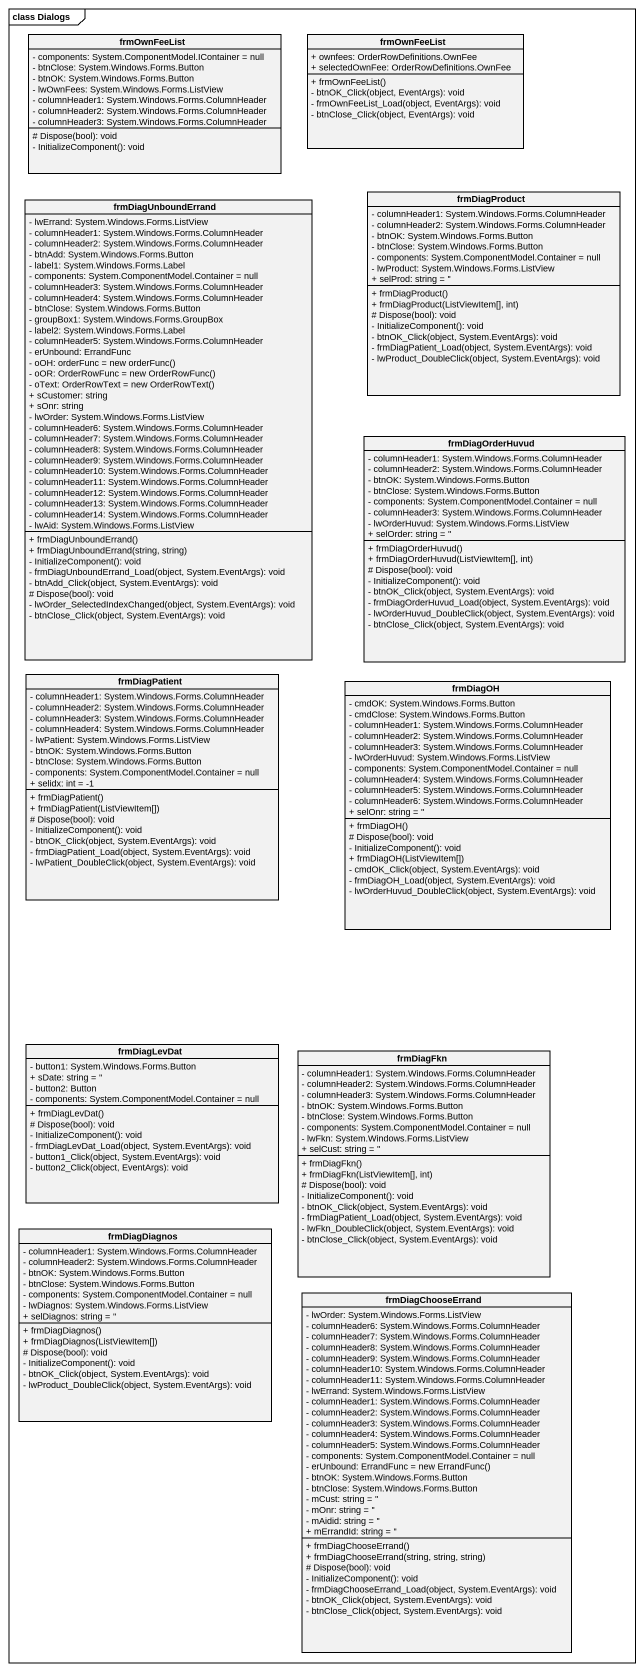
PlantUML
@startuml
mainframe class Dialogs
hide circle
hide empty members
skinparam classAttributeIconSize 0
class frmOwnFeeList {
  - components: System.ComponentModel.IContainer = null
  - btnClose: System.Windows.Forms.Button
  - btnOK: System.Windows.Forms.Button
  - lwOwnFees: System.Windows.Forms.ListView
  - columnHeader1: System.Windows.Forms.ColumnHeader
  - columnHeader2: System.Windows.Forms.ColumnHeader
  - columnHeader3: System.Windows.Forms.ColumnHeader
  # Dispose(bool): void
  - InitializeComponent(): void
}
class "frmOwnFeeList" as frmOwnFeeList_2 {
  + ownfees: OrderRowDefinitions.OwnFee
  + selectedOwnFee: OrderRowDefinitions.OwnFee
  + frmOwnFeeList()
  - btnOK_Click(object, EventArgs): void
  - frmOwnFeeList_Load(object, EventArgs): void
  - btnClose_Click(object, EventArgs): void
}
class frmDiagUnboundErrand {
  - lwErrand: System.Windows.Forms.ListView
  - columnHeader1: System.Windows.Forms.ColumnHeader
  - columnHeader2: System.Windows.Forms.ColumnHeader
  - btnAdd: System.Windows.Forms.Button
  - label1: System.Windows.Forms.Label
  - components: System.ComponentModel.Container = null
  - columnHeader3: System.Windows.Forms.ColumnHeader
  - columnHeader4: System.Windows.Forms.ColumnHeader
  - btnClose: System.Windows.Forms.Button
  - groupBox1: System.Windows.Forms.GroupBox
  - label2: System.Windows.Forms.Label
  - columnHeader5: System.Windows.Forms.ColumnHeader
  - erUnbound: ErrandFunc
  {field} - oOH: orderFunc = new orderFunc()
  {field} - oOR: OrderRowFunc = new OrderRowFunc()
  {field} - oText: OrderRowText = new OrderRowText()
  + sCustomer: string
  + sOnr: string
  - lwOrder: System.Windows.Forms.ListView
  - columnHeader6: System.Windows.Forms.ColumnHeader
  - columnHeader7: System.Windows.Forms.ColumnHeader
  - columnHeader8: System.Windows.Forms.ColumnHeader
  - columnHeader9: System.Windows.Forms.ColumnHeader
  - columnHeader10: System.Windows.Forms.ColumnHeader
  - columnHeader11: System.Windows.Forms.ColumnHeader
  - columnHeader12: System.Windows.Forms.ColumnHeader
  - columnHeader13: System.Windows.Forms.ColumnHeader
  - columnHeader14: System.Windows.Forms.ColumnHeader
  - lwAid: System.Windows.Forms.ListView
  + frmDiagUnboundErrand()
  + frmDiagUnboundErrand(string, string)
  - InitializeComponent(): void
  - frmDiagUnboundErrand_Load(object, System.EventArgs): void
  - btnAdd_Click(object, System.EventArgs): void
  # Dispose(bool): void
  - lwOrder_SelectedIndexChanged(object, System.EventArgs): void
  - btnClose_Click(object, System.EventArgs): void
}
class frmDiagProduct {
  - columnHeader1: System.Windows.Forms.ColumnHeader
  - columnHeader2: System.Windows.Forms.ColumnHeader
  - btnOK: System.Windows.Forms.Button
  - btnClose: System.Windows.Forms.Button
  - components: System.ComponentModel.Container = null
  - lwProduct: System.Windows.Forms.ListView
  + selProd: string = ''
  + frmDiagProduct()
  + frmDiagProduct(ListViewItem[], int)
  # Dispose(bool): void
  - InitializeComponent(): void
  - btnOK_Click(object, System.EventArgs): void
  - frmDiagPatient_Load(object, System.EventArgs): void
  - lwProduct_DoubleClick(object, System.EventArgs): void
}
class frmDiagOrderHuvud {
  - columnHeader1: System.Windows.Forms.ColumnHeader
  - columnHeader2: System.Windows.Forms.ColumnHeader
  - btnOK: System.Windows.Forms.Button
  - btnClose: System.Windows.Forms.Button
  - components: System.ComponentModel.Container = null
  - columnHeader3: System.Windows.Forms.ColumnHeader
  - lwOrderHuvud: System.Windows.Forms.ListView
  + selOrder: string = ''
  + frmDiagOrderHuvud()
  + frmDiagOrderHuvud(ListViewItem[], int)
  # Dispose(bool): void
  - InitializeComponent(): void
  - btnOK_Click(object, System.EventArgs): void
  - frmDiagOrderHuvud_Load(object, System.EventArgs): void
  - lwOrderHuvud_DoubleClick(object, System.EventArgs): void
  - btnClose_Click(object, System.EventArgs): void
}
class frmDiagPatient {
  - columnHeader1: System.Windows.Forms.ColumnHeader
  - columnHeader2: System.Windows.Forms.ColumnHeader
  - columnHeader3: System.Windows.Forms.ColumnHeader
  - columnHeader4: System.Windows.Forms.ColumnHeader
  - lwPatient: System.Windows.Forms.ListView
  - btnOK: System.Windows.Forms.Button
  - btnClose: System.Windows.Forms.Button
  - components: System.ComponentModel.Container = null
  + selidx: int = -1
  + frmDiagPatient()
  + frmDiagPatient(ListViewItem[])
  # Dispose(bool): void
  - InitializeComponent(): void
  - btnOK_Click(object, System.EventArgs): void
  - frmDiagPatient_Load(object, System.EventArgs): void
  - lwPatient_DoubleClick(object, System.EventArgs): void
}
class frmDiagOH {
  - cmdOK: System.Windows.Forms.Button
  - cmdClose: System.Windows.Forms.Button
  - columnHeader1: System.Windows.Forms.ColumnHeader
  - columnHeader2: System.Windows.Forms.ColumnHeader
  - columnHeader3: System.Windows.Forms.ColumnHeader
  - lwOrderHuvud: System.Windows.Forms.ListView
  - components: System.ComponentModel.Container = null
  - columnHeader4: System.Windows.Forms.ColumnHeader
  - columnHeader5: System.Windows.Forms.ColumnHeader
  - columnHeader6: System.Windows.Forms.ColumnHeader
  + selOnr: string = ''
  + frmDiagOH()
  # Dispose(bool): void
  - InitializeComponent(): void
  + frmDiagOH(ListViewItem[])
  - cmdOK_Click(object, System.EventArgs): void
  - frmDiagOH_Load(object, System.EventArgs): void
  - lwOrderHuvud_DoubleClick(object, System.EventArgs): void
}
class frmDiagLevDat {
  - button1: System.Windows.Forms.Button
  + sDate: string = ''
  - button2: Button
  - components: System.ComponentModel.Container = null
  + frmDiagLevDat()
  # Dispose(bool): void
  - InitializeComponent(): void
  - frmDiagLevDat_Load(object, System.EventArgs): void
  - button1_Click(object, System.EventArgs): void
  - button2_Click(object, EventArgs): void
}
class frmDiagFkn {
  - columnHeader1: System.Windows.Forms.ColumnHeader
  - columnHeader2: System.Windows.Forms.ColumnHeader
  - columnHeader3: System.Windows.Forms.ColumnHeader
  - btnOK: System.Windows.Forms.Button
  - btnClose: System.Windows.Forms.Button
  - components: System.ComponentModel.Container = null
  - lwFkn: System.Windows.Forms.ListView
  + selCust: string = ''
  + frmDiagFkn()
  + frmDiagFkn(ListViewItem[], int)
  # Dispose(bool): void
  - InitializeComponent(): void
  - btnOK_Click(object, System.EventArgs): void
  - frmDiagPatient_Load(object, System.EventArgs): void
  - lwFkn_DoubleClick(object, System.EventArgs): void
  - btnClose_Click(object, System.EventArgs): void
}
class frmDiagDiagnos {
  - columnHeader1: System.Windows.Forms.ColumnHeader
  - columnHeader2: System.Windows.Forms.ColumnHeader
  - btnOK: System.Windows.Forms.Button
  - btnClose: System.Windows.Forms.Button
  - components: System.ComponentModel.Container = null
  - lwDiagnos: System.Windows.Forms.ListView
  + selDiagnos: string = ''
  + frmDiagDiagnos()
  + frmDiagDiagnos(ListViewItem[])
  # Dispose(bool): void
  - InitializeComponent(): void
  - btnOK_Click(object, System.EventArgs): void
  - lwProduct_DoubleClick(object, System.EventArgs): void
}
class frmDiagChooseErrand {
  - lwOrder: System.Windows.Forms.ListView
  - columnHeader6: System.Windows.Forms.ColumnHeader
  - columnHeader7: System.Windows.Forms.ColumnHeader
  - columnHeader8: System.Windows.Forms.ColumnHeader
  - columnHeader9: System.Windows.Forms.ColumnHeader
  - columnHeader10: System.Windows.Forms.ColumnHeader
  - columnHeader11: System.Windows.Forms.ColumnHeader
  - lwErrand: System.Windows.Forms.ListView
  - columnHeader1: System.Windows.Forms.ColumnHeader
  - columnHeader2: System.Windows.Forms.ColumnHeader
  - columnHeader3: System.Windows.Forms.ColumnHeader
  - columnHeader4: System.Windows.Forms.ColumnHeader
  - columnHeader5: System.Windows.Forms.ColumnHeader
  - components: System.ComponentModel.Container = null
  {field} - erUnbound: ErrandFunc = new ErrandFunc()
  - btnOK: System.Windows.Forms.Button
  - btnClose: System.Windows.Forms.Button
  - mCust: string = ''
  - mOnr: string = ''
  - mAidid: string = ''
  + mErrandId: string = ''
  + frmDiagChooseErrand()
  + frmDiagChooseErrand(string, string, string)
  # Dispose(bool): void
  - InitializeComponent(): void
  - frmDiagChooseErrand_Load(object, System.EventArgs): void
  - btnOK_Click(object, System.EventArgs): void
  - btnClose_Click(object, System.EventArgs): void
}
@enduml
